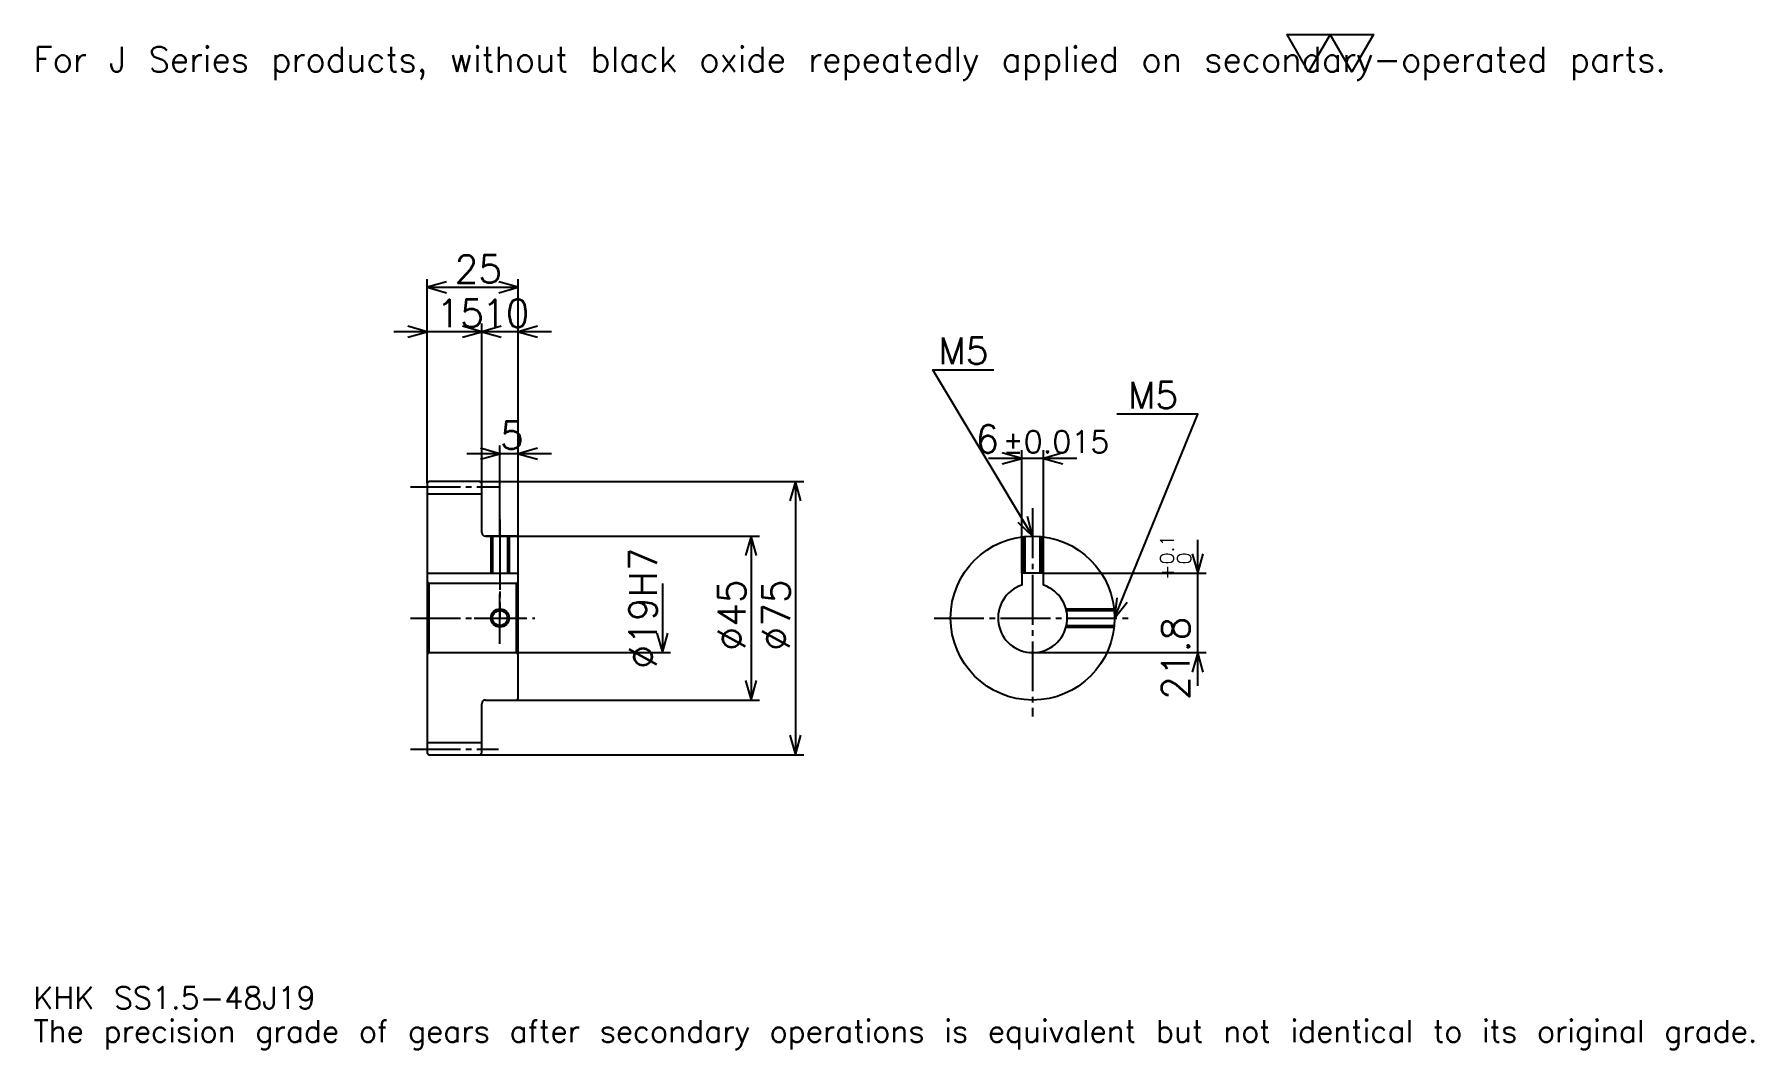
# Model space of a CAD drawing. Extents: x 15 to 487, y 6 to 284.
import ezdxf

# ---------------------------------------------------------------- set-up
doc = ezdxf.new("R2010")
doc.units = 0
doc.linetypes.add('DASHDOT', pattern=[18.260869, 13.695652, -1.521739, 1.521739, -1.521739])
doc.layers.get('0').update_dxf_attribs({"linetype": 'CONTINUOUS'})
doc.layers.add('DASHDOT', color=6, linetype='DASHDOT')
doc.styles.add('KANJI', font='TXT', dxfattribs={"bigfont": 'BIGFONT'})

msp = doc.modelspace()

# ---------------------------------------------------------------- linework, layer by layer
at = {"color": 5}
for p, q in [((123.260864, 161.521744), (123.260864, 217.065216)), ((148.260864, 161.521744), (148.260864, 217.065216)), ((123.260864, 214.782608), (148.260864, 214.782608)), ((138.260864, 161.521744), (138.260864, 204.891312)), ((147.391296, 202.608704), (114.130432, 202.608704)), ((157.391296, 202.608704), (129.130432, 202.608704)), ((143.260864, 161.521744), (143.260864, 171.413055)), ((286.456512, 136.321747), (286.456512, 170.108704)), ((292.456512, 136.321747), (292.456512, 170.108704)), ((157.391296, 169.130432), (134.130432, 169.130432)), ((301.586945, 167.826096), (277.32608, 167.826096)), ((123.260864, 161.021744), (123.260864, 161.521744)), ((137.760864, 161.521744), (148.260864, 161.521744)), ((138.260864, 161.021744), (138.260864, 161.521744)), ((143.260864, 146.521744), (143.260864, 161.521744)), ((143.260864, 146.521744), (143.260864, 161.521744)), ((148.260864, 161.521744), (226.630432, 161.521744)), ((148.260864, 146.021744), (148.260864, 161.521744)), ((224.347824, 161.521744), (224.347824, 86.521744)), ((139.260864, 146.521744), (148.260864, 146.521744)), ((148.260864, 146.521744), (214.456512, 146.521744)), ((212.173904, 146.521744), (212.173904, 101.521744)), ((334.782593, 105.391312), (334.782593, 145.452179)), ((187.82608, 133.521744), (187.82608, 114.521744)), ((292.456512, 136.321747), (337.065186, 136.321747)), ((148.260864, 114.521744), (190.108688, 114.521744)), ((289.456512, 114.521744), (337.065186, 114.521744)), ((139.260864, 101.521744), (148.260864, 101.521744)), ((148.260864, 101.521744), (214.456512, 101.521744)), ((137.760864, 86.521744), (148.260864, 86.521744)), ((148.260864, 86.521744), (226.630432, 86.521744))]:
    msp.add_line(p, q, dxfattribs=at)
at = {"color": 4}
for p, q in [((123.260864, 158.146744), (138.260864, 158.146744)), ((123.260864, 136.321747), (148.260864, 136.321747)), ((123.760864, 133.521744), (123.760864, 114.521744)), ((147.760864, 133.521744), (148.260864, 134.021744)), ((147.760864, 114.521744), (148.260864, 114.021744)), ((123.260864, 89.896744), (138.260864, 89.896744))]:
    msp.add_line(p, q, dxfattribs=at)
at = {"color": 7}
msp.add_lwpolyline([(365.217377, 273.913055), (359.282593, 284.200012), (383.021729, 284.200012), (377.086945, 273.913055), (371.152161, 284.200012), (365.217377, 273.913055)], dxfattribs=at)
at = {"color": 5}
for points in [[(128.586945, 216.304352), (123.260864, 214.782608), (128.586945, 213.260864)], [(142.934784, 213.260864), (148.260864, 214.782608), (142.934784, 216.304352)], [(117.934776, 201.086975), (123.260864, 202.608704), (117.934776, 204.130432)], [(132.934784, 201.086975), (138.260864, 202.608704), (132.934784, 204.130432)], [(143.586945, 204.130432), (138.260864, 202.608704), (143.586945, 201.086975)], [(153.586945, 204.130432), (148.260864, 202.608704), (153.586945, 201.086975)], [(289.456512, 146.521744), (262.065216, 192.17392), (278.804321, 192.17392)], [(311.956512, 124.021744), (334.782593, 180), (312.565247, 180)], [(137.934784, 167.608704), (143.260864, 169.130432), (137.934784, 170.652176)], [(153.586945, 170.652176), (148.260864, 169.130432), (153.586945, 167.608704)], [(281.130432, 166.304352), (286.456512, 167.826096), (281.130432, 169.347839)], [(297.782593, 169.347839), (292.456512, 167.826096), (297.782593, 166.304352)], [(225.869568, 156.195648), (224.347824, 161.521744), (222.82608, 156.195648)], [(285.411377, 150.305893), (289.456512, 146.521744), (288.021149, 151.87175)], [(213.695648, 141.195648), (212.173904, 146.521744), (210.652161, 141.195648)], [(333.260864, 141.647827), (334.782593, 136.321747), (336.304321, 141.647827)], [(312.558472, 129.528152), (311.956512, 124.021744), (315.376648, 128.378983)], [(186.304337, 119.847832), (187.82608, 114.521744), (189.347809, 119.847832)], [(336.304321, 109.195656), (334.782593, 114.521744), (333.260864, 109.195656)], [(210.652161, 106.847832), (212.173904, 101.521744), (213.695648, 106.847832)], [(222.82608, 91.847832), (224.347824, 86.521744), (225.869568, 91.847832)]]:
    msp.add_lwpolyline(points, dxfattribs=at)
at = {"color": 4}
for points in [[(138.260864, 147.521744), (138.260864, 161.021744), (137.760864, 161.521744), (123.760864, 161.521744), (123.260864, 161.021744), (123.260864, 114.021744)], [(139.260864, 101.521744), (147.760864, 101.521744), (148.260864, 102.021744), (148.260864, 146.021744), (147.760864, 146.521744), (139.260864, 146.521744)], [(140.760864, 146.521744), (140.760864, 136.321747)], [(141.195862, 146.521744), (141.195862, 136.321747)], [(145.325867, 146.521744), (145.325867, 136.321747)], [(145.760864, 146.521744), (145.760864, 136.321747)], [(286.956512, 136.321747), (286.956512, 146.382416)], [(287.39151, 136.321747), (287.39151, 146.426788)], [(291.521515, 136.321747), (291.521515, 146.426788)], [(291.956512, 136.321747), (291.956512, 146.382416)], [(123.260864, 114.021744), (123.760864, 114.521744), (147.760864, 114.521744), (147.760864, 133.521744), (123.760864, 133.521744), (123.260864, 134.021744)], [(292.456512, 133.035614), (292.456512, 136.321747), (286.456512, 136.321747), (286.456512, 133.035614)], [(298.621643, 126.521744), (311.8172, 126.521744)], [(298.72937, 126.086746), (311.861572, 126.086746)], [(298.621643, 121.521744), (311.8172, 121.521744)], [(298.72937, 121.956741), (311.861572, 121.956741)], [(123.260864, 114.021744), (123.260864, 87.021744), (123.760864, 86.521744), (137.760864, 86.521744), (138.260864, 87.021744), (138.260864, 100.521744)]]:
    msp.add_lwpolyline(points, dxfattribs=at)
for centre, radius in [((289.456512, 124.021744), 22.5), ((143.260864, 124.021744), 2.065)]:
    msp.add_circle(centre, radius, dxfattribs=at)
at = {"color": 7}
msp.add_circle((143.260864, 124.021744), 2.5, dxfattribs=at)
at = {"color": 4}
for centre, radius, start, end in [((139.260864, 147.521744), 1, 180, 270), ((289.456512, 124.021744), 9.5, 108.40848033, 71.59151967), ((139.260864, 100.521744), 1, 90, 180)]:
    msp.add_arc(centre, radius, start, end, dxfattribs=at)
at = {"layer": 'DASHDOT', "color": 7}
for p, q in [((118.695648, 160.021744), (142.82608, 160.021744)), ((289.456512, 154.130432), (289.456512, 96.956528)), ((143.260864, 146.521744), (143.260864, 124.021744)), ((118.695648, 124.021744), (152.82608, 124.021744)), ((262.391296, 124.021744), (316.521729, 124.021744)), ((118.695648, 88.021744), (142.82608, 88.021744))]:
    msp.add_line(p, q, dxfattribs=at)
for points in [[(143.260864, 151.08696), (143.260864, 131.756531)], [(143.260864, 116.956528), (143.260864, 131.08696)], [(136.195648, 124.021744), (150.32608, 124.021744)]]:
    msp.add_lwpolyline(points, dxfattribs=at)

# ---------------------------------------------------------------- texts
at = {"color": 7, "style": 'KANJI'}
for s, height, p in [('For J Series products, without black oxide repeatedly applied on secondary-operated parts.', 6.847826, (15.217391, 273.913055)), ('25', 7.608696, (130.815216, 216)), ('15', 7.608696, (125.815208, 203.826096)), ('10', 7.608696, (138.315216, 203.826096)), ('M5', 7.304348, (263.586945, 193.695648)), ('M5', 7.304348, (315.608704, 181.521744)), ('5', 7.608696, (143.28804, 170.347839)), ('6', 7.608696, (273.750671, 169.347839)), ('%%p0.015', 6.086957, (281.282349, 169.347839)), ('KHK SS1.5-48J19', 6.086957, (15.217391, 16.73913)), ('The precision grade of gears after secondary operations is equivalent but not identical to its original grade.', 6.086957, (15.217391, 7.608696))]:
    msp.add_text(s, height=height, dxfattribs=at).set_placement(p)
for s, height, p in [('%%c19H7', 7.608696, (186.304337, 110.135872)), ('0.1', 3.804348, (328.239136, 138.740936)), ('+', 3.804348, (328.239136, 134.480072)), ('0', 3.804348, (332.956512, 138.740936)), ('%%c45', 7.608696, (210.652161, 115.081528)), ('%%c75', 7.608696, (222.82608, 115.081528)), ('21.8', 7.608696, (332.5, 101.546631))]:
    msp.add_text(s, height=height, rotation=90, dxfattribs=at).set_placement(p)

doc.saveas('drawing.dxf')
